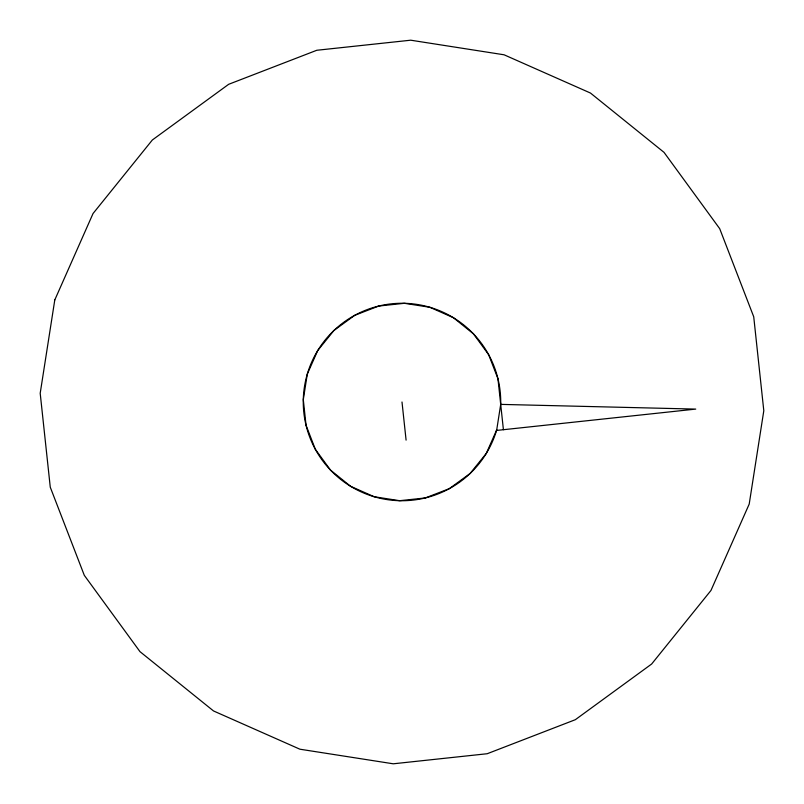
<?xml version="1.0" encoding="UTF-8"?>
<svg xmlns="http://www.w3.org/2000/svg" width="804" height="804" viewBox="0 0 804 804"><rect width="100%" height="100%" fill="white"/><g stroke="black" fill="none" stroke-linecap="round" stroke-linejoin="round"><path stroke-width="1.21" d="M496.721 429.849L500.701 404.382A98.731 98.731 0 0 0 362.443 311.54A98.731 98.731 0 0 0 336.725 476.079A98.731 98.731 0 0 0 496.721 429.849L486.289 453.416L470.109 473.486L449.285 488.671L425.246 497.957L399.618 500.701L374.151 496.721L350.584 486.289L330.514 470.109L315.329 449.285L306.043 425.246L303.299 399.618L307.279 374.151L317.711 350.584L333.891 330.514L354.715 315.329L378.754 306.043L404.382 303.299L429.849 307.279L453.416 317.711L473.486 333.891L488.671 354.715L497.957 378.754L503.415 429.708M496.46 430.452L695.741 409.095L500.701 404.382M402 402L406.09 440.13M54.793 299.922L40.2 393.267L50.27 487.204L84.299 575.332L139.986 651.652L213.532 710.957L299.922 749.207L393.267 763.8L487.204 753.73L575.332 719.701L651.652 664.014L710.957 590.468L749.207 504.078L763.8 410.733L753.73 316.796L719.701 228.668L664.014 152.348L590.468 93.043L504.078 54.793L410.733 40.2L316.796 50.27L228.668 84.299L152.348 139.986L93.043 213.532L54.793 299.922"/></g></svg>
